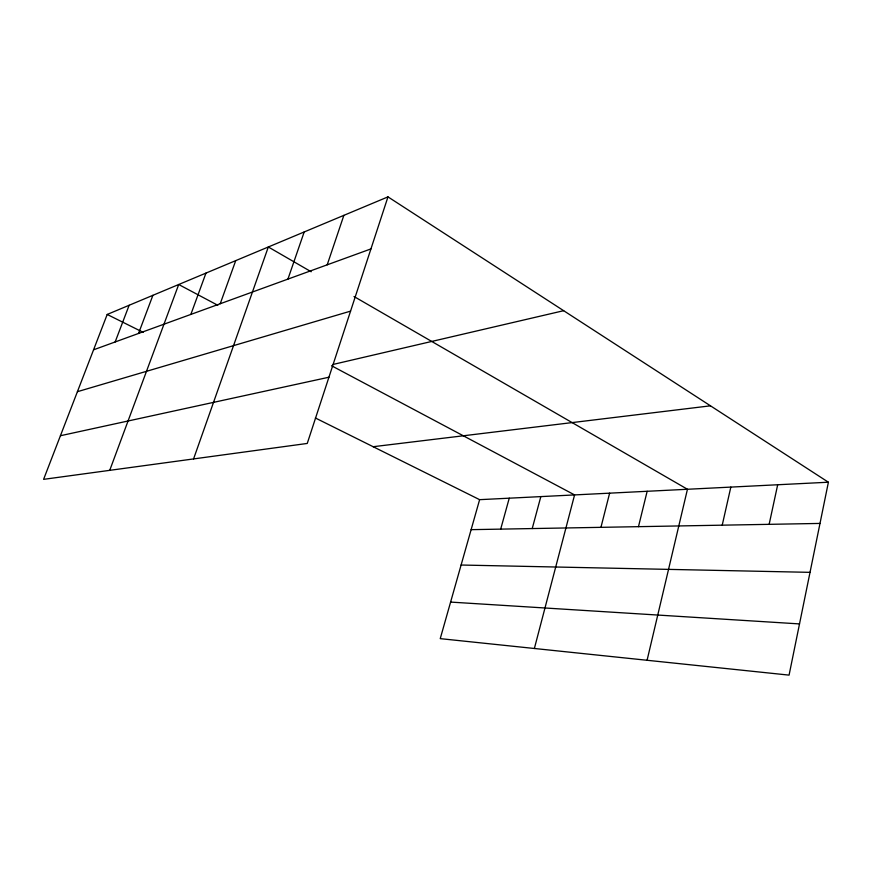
<?xml version="1.0" encoding="UTF-8"?>
<svg xmlns="http://www.w3.org/2000/svg" width="872" height="872" viewBox="0 0 872 872"><rect width="100%" height="100%" fill="white"/><g stroke="black" fill="none" stroke-linecap="round" stroke-linejoin="round"><path stroke-width="1.31" d="M828.4 482.216L789.073 675.124L440.24 638.642L479.622 499.667L828.4 482.216L387.975 196.876L107.201 314.454L43.6 479.349L307.249 443.445L387.975 196.876M769.148 524.334L777.682 484.745M722.223 525.173L730.834 487.099M647.079 660.278L687.452 489.268L353.999 296.513M638.478 526.666L647.155 491.285M600.95 527.331L609.626 493.16M534.373 648.496L574.583 494.915L331.502 365.728M532.225 528.563L540.836 496.604M500.692 529.119L509.248 498.185M327.207 264.815L343.873 215.34M287.923 279.116L304.197 231.952M193.573 458.923L268.325 246.983L311.184 271.759M220.224 303.739L235.723 260.63M190.859 314.421L205.966 273.089M109.73 470.346L178.706 284.512L217.826 305.298M138.539 333.453L152.894 295.314M115.148 341.966L129.143 305.265M93.566 349.814L370.938 248.912M77.412 391.692L350.566 311.13M332.897 364.485L563.65 310.694M60.43 435.728L328.929 377.227M373.151 446.715L710.495 405.818M471.131 529.653L819.996 523.429M461.103 565.023L810.023 572.348M450.595 602.083L799.504 623.916M107.201 314.454L143.172 332.341M315.381 417.982L479.622 499.667"/></g></svg>
